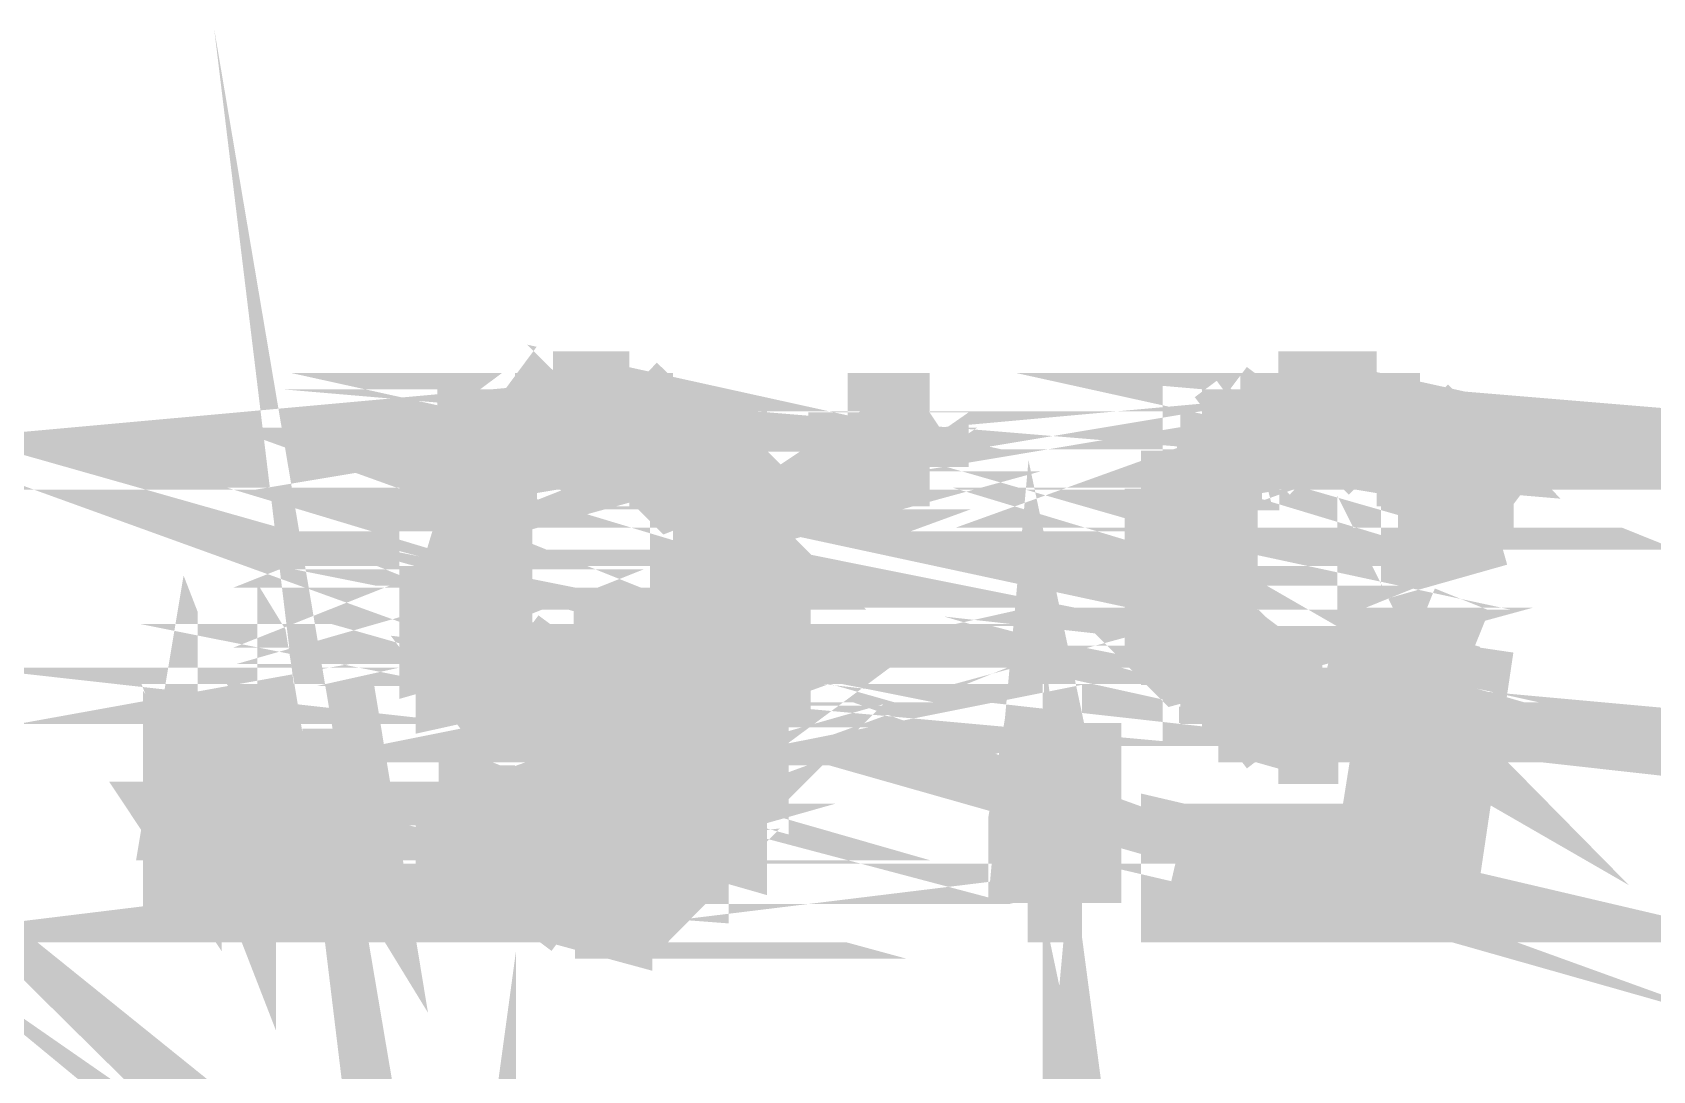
# Model space of a CAD drawing. Header units: inches. Extents: x -524 to 1067, y -71 to 1110.
# Drawn here: x 413.22 to 432.35, y 119.32 to 131.58 of the extents above; entities that cross this region are included whole.
import ezdxf

# ---------------------------------------------------------------- set-up
doc = ezdxf.new("R2010")
doc.units = ezdxf.units.IN
doc.header["$MEASUREMENT"] = 0
doc.layers.add('H', color=7, linetype='Continuous')
doc.layers.add('P', color=7, linetype='Continuous')

msp = doc.modelspace()

# ---------------------------------------------------------------- hatches: boundary and pattern name
at = {"layer": 'H', "linetype": 'Continuous'}
for points in [[(419.176, 127.09), (419.431, 127.346), (420.333, 127.346), (420.592, 127.09), (419.176, 127.09)], [(427.027, 126.638), (427.027, 126.831), (427.286, 126.831), (427.545, 127.09), (427.735, 127.09), (427.994, 127.346), (429.155, 127.346), (429.155, 127.09), (429.604, 127.09), (430.052, 126.638), (427.027, 126.638)], [(418.464, 126.638), (418.464, 126.831), (418.723, 126.831), (418.917, 127.09), (420.782, 127.09), (421.234, 126.638), (418.464, 126.638)], [(422.91, 126.382), (422.91, 127.09), (423.811, 127.09), (423.811, 126.382), (422.91, 126.382)], [(418.274, 126.382), (418.274, 126.638), (419.431, 126.638), (419.176, 126.382), (418.274, 126.382)], [(420.333, 126.382), (420.333, 126.638), (421.494, 126.638), (421.494, 126.382), (420.333, 126.382)], [(426.837, 126.123), (426.837, 126.382), (427.994, 126.638), (427.735, 126.382), (426.837, 126.123)], [(426.837, 126.382), (426.837, 126.638), (427.994, 126.638), (426.837, 126.382)], [(430.312, 126.123), (429.344, 126.382), (429.155, 126.382), (428.895, 126.638), (430.052, 126.382), (430.312, 126.382), (430.312, 126.123)], [(430.052, 126.382), (428.895, 126.638), (430.052, 126.638), (430.052, 126.382)], [(418.015, 125.93), (418.015, 126.123), (418.274, 126.123), (418.274, 126.382), (418.917, 126.123), (418.015, 125.93)], [(418.917, 126.123), (418.274, 126.382), (418.917, 126.382), (418.917, 126.123)], [(420.782, 126.123), (420.592, 126.382), (421.494, 126.382), (421.494, 126.123), (421.749, 125.93), (420.782, 126.123)], [(426.837, 126.123), (427.545, 126.317), (427.735, 126.382), (427.545, 126.317), (427.545, 125.93), (427.286, 125.93), (427.286, 125.222), (426.578, 125.222), (426.578, 126.123), (426.837, 126.123)], [(429.604, 125.481), (429.604, 126.123), (429.344, 126.123), (429.344, 126.382), (430.312, 126.123), (430.312, 125.93), (430.505, 125.671), (429.604, 125.481)], [(418.015, 125.222), (418.015, 125.93), (418.917, 126.123), (418.723, 125.93), (418.723, 124.963), (418.015, 125.222)], [(420.782, 125.93), (420.782, 126.123), (421.749, 125.93), (420.782, 125.93)], [(421.749, 125.481), (421.041, 125.671), (421.749, 125.93), (421.749, 125.481)], [(421.041, 125.671), (421.041, 125.93), (421.749, 125.93), (421.041, 125.671)], [(421.041, 125.481), (421.041, 125.671), (421.749, 125.481), (421.041, 125.481)], [(421.041, 124.773), (421.041, 125.481), (421.749, 125.481), (421.943, 125.222), (421.943, 124.514), (421.041, 124.773)], [(418.015, 124.32), (418.015, 125.222), (418.723, 124.963), (418.723, 124.514), (418.917, 124.514), (418.917, 124.32), (418.015, 124.32)], [(426.578, 124.32), (426.578, 124.963), (426.384, 124.963), (426.384, 125.222), (427.286, 124.963), (427.286, 124.514), (426.578, 124.32)], [(427.286, 124.963), (426.384, 125.222), (427.286, 125.222), (427.286, 124.963)], [(420.782, 124.32), (420.782, 124.514), (421.041, 124.773), (421.943, 124.514), (421.943, 124.065), (420.782, 124.32)], [(426.578, 124.32), (427.286, 124.514), (427.545, 124.32), (426.578, 124.32)], [(429.863, 121.294), (429.344, 123.612), (429.344, 124.32), (429.604, 124.32), (429.604, 124.514), (430.312, 124.32), (429.863, 121.294)], [(418.274, 124.065), (418.274, 124.32), (418.917, 124.32), (419.176, 124.065), (418.274, 124.065)], [(420.592, 124.065), (420.592, 124.32), (420.782, 124.32), (421.943, 124.065), (420.592, 124.065)], [(426.837, 124.065), (426.578, 124.32), (427.545, 124.32), (426.837, 124.065)], [(426.837, 124.065), (427.545, 124.32), (427.735, 124.065), (426.837, 124.065)], [(418.274, 123.806), (419.431, 124.065), (419.625, 124.065), (419.625, 123.806), (418.274, 123.806)], [(418.274, 123.806), (418.274, 124.065), (419.431, 124.065), (418.274, 123.806)], [(420.074, 123.806), (420.074, 124.065), (420.333, 124.065), (421.041, 123.806), (420.074, 123.806)], [(421.041, 123.806), (420.333, 124.065), (421.234, 124.065), (421.041, 123.806)], [(421.234, 123.806), (421.234, 124.065), (421.943, 124.065), (421.943, 123.612), (421.749, 123.353), (421.749, 122.711), (421.041, 122.904), (421.041, 123.612), (421.234, 123.806)], [(426.837, 123.806), (426.837, 124.065), (427.735, 124.065), (427.994, 123.806), (426.837, 123.806)], [(429.344, 123.612), (428.895, 123.806), (429.155, 123.806), (429.155, 124.065), (429.344, 123.612)], [(429.344, 123.612), (429.155, 124.065), (429.344, 124.065), (429.344, 123.612)], [(418.917, 123.353), (418.464, 123.806), (421.041, 123.806), (420.782, 123.612), (420.592, 123.612), (418.917, 123.353)], [(427.027, 123.612), (427.027, 123.806), (428.447, 123.806), (429.344, 123.612), (427.027, 123.612)], [(429.344, 123.612), (428.447, 123.806), (428.895, 123.806), (429.344, 123.612)], [(418.917, 123.353), (420.592, 123.612), (420.592, 123.353), (418.917, 123.353)], [(427.994, 123.163), (427.735, 123.353), (427.286, 123.353), (427.286, 123.612), (429.344, 123.612), (429.344, 123.353), (428.895, 123.353), (428.702, 123.163), (427.994, 123.163)], [(429.863, 121.294), (429.155, 122.003), (429.344, 123.612), (429.863, 121.294)], [(414.99, 121.294), (414.99, 122.196), (415.249, 123.353), (415.698, 123.353), (415.698, 121.294), (414.99, 121.294)], [(416.406, 121.294), (416.406, 123.353), (416.858, 123.353), (417.114, 122.196), (417.114, 121.294), (416.406, 121.294)], [(424.968, 121.294), (424.968, 122.196), (425.227, 123.353), (425.676, 123.353), (425.676, 121.294), (424.968, 121.294)], [(421.041, 122.711), (421.041, 122.904), (421.749, 122.711), (421.041, 122.711)], [(418.274, 122.196), (418.015, 122.455), (418.015, 122.711), (418.723, 122.455), (418.917, 122.455), (418.274, 122.196)], [(418.723, 122.455), (418.015, 122.711), (418.723, 122.711), (418.723, 122.455)], [(420.592, 122.003), (420.592, 122.196), (420.782, 122.196), (420.782, 122.455), (421.749, 122.711), (421.494, 122.455), (421.494, 122.003), (420.592, 122.003)], [(420.782, 122.455), (420.782, 122.711), (421.749, 122.711), (420.782, 122.455)], [(418.274, 122.003), (418.274, 122.196), (418.917, 122.455), (418.917, 122.003), (418.274, 122.003)], [(418.464, 121.747), (418.274, 122.003), (419.431, 122.003), (419.431, 121.747), (418.464, 121.747)], [(420.074, 121.747), (420.333, 122.003), (421.234, 122.003), (421.234, 121.747), (420.074, 121.747)], [(426.837, 121.294), (426.837, 122.003), (429.863, 121.294), (426.837, 121.294)], [(429.863, 121.294), (426.837, 122.003), (429.155, 122.003), (429.863, 121.294)], [(418.723, 121.294), (418.723, 121.554), (418.464, 121.554), (418.464, 121.747), (421.041, 121.747), (421.041, 121.554), (420.782, 121.554), (420.592, 121.294), (420.074, 121.294), (420.074, 121.035), (419.625, 121.035), (419.431, 121.294), (418.723, 121.294)]]:
    msp.add_hatch(color=256, dxfattribs=at).paths.add_polyline_path(points)

# ---------------------------------------------------------------- linework, layer by layer
at = {"layer": 'P', "const_width": 0.927}
for points in [[(417.501, 116.21), (418.209, 112.024), (417.756, 115.758)], [(411.964, 121.294), (409.387, 123.419), (409.646, 123.163)], [(409.646, 122.904), (411.964, 121.294), (409.646, 123.163), (409.646, 122.904)], [(419.366, 127.346), (420.526, 127.09), (419.176, 127.09), (419.366, 127.346)], [(419.366, 127.346), (420.526, 127.09), (420.267, 127.346)], [(419.625, 127.346), (420.074, 127.346), (419.366, 127.346), (419.625, 127.346)], [(420.074, 127.346), (419.366, 127.346), (420.267, 127.346)], [(419.366, 127.346), (420.267, 127.346)], [(420.267, 127.346), (419.366, 127.346), (419.366, 127.346), (420.267, 127.346)], [(419.818, 127.346), (419.818, 127.346), (419.818, 127.346), (419.625, 127.346)], [(419.625, 127.346), (419.818, 127.346), (420.074, 127.346)], [(420.074, 127.346), (419.818, 127.346)], [(420.267, 127.346), (420.074, 127.346)], [(427.928, 127.346), (429.089, 127.09), (427.735, 127.09)], [(427.735, 127.09), (427.928, 127.346)], [(428.187, 127.346), (429.089, 127.346), (427.928, 127.346)], [(427.928, 127.346), (428.187, 127.346)], [(429.089, 127.346), (427.928, 127.346)], [(427.928, 127.346), (429.089, 127.09), (429.089, 127.346)], [(428.895, 127.346), (428.187, 127.346)], [(428.187, 127.346), (428.447, 127.346)], [(428.895, 127.346), (428.187, 127.346), (429.089, 127.346)], [(428.447, 127.346), (428.636, 127.346)], [(428.636, 127.346), (428.447, 127.346), (428.447, 127.346), (428.447, 127.346)], [(428.447, 127.346), (428.895, 127.346)], [(428.636, 127.346), (428.895, 127.346)], [(428.895, 127.346), (428.636, 127.346)], [(429.089, 127.346), (428.895, 127.346)], [(420.975, 126.897), (418.658, 126.897), (420.782, 127.09)], [(418.658, 126.897), (420.782, 127.09)], [(420.782, 127.09), (418.917, 127.09), (418.658, 126.897)], [(420.782, 127.09), (418.917, 127.09)], [(418.917, 127.09), (418.917, 127.09), (420.782, 127.09)], [(418.917, 127.09), (420.782, 127.09)], [(420.782, 127.09), (418.917, 127.09)], [(418.917, 127.09), (420.782, 127.09), (420.782, 127.09)], [(420.782, 127.09), (418.917, 127.09)], [(419.176, 127.09), (420.526, 127.09), (418.917, 127.09)], [(418.917, 127.09), (419.176, 127.09)], [(420.526, 127.09), (418.917, 127.09)], [(418.917, 127.09), (420.782, 127.09)], [(427.479, 127.09), (429.797, 126.897), (427.22, 126.897)], [(420.526, 127.09), (419.176, 127.09)], [(419.176, 127.09), (420.526, 127.09)], [(420.526, 127.09), (420.526, 127.09)], [(420.782, 127.09), (420.526, 127.09)], [(420.782, 127.09), (420.975, 126.897)], [(423.811, 127.09), (422.844, 126.444), (423.811, 126.444)], [(423.811, 127.09), (422.844, 126.444)], [(422.844, 126.444), (422.844, 127.09)], [(422.844, 127.09), (423.811, 127.09)], [(423.811, 127.09), (423.811, 126.444), (423.811, 127.09)], [(423.811, 127.09), (423.811, 127.09)], [(423.811, 126.444), (423.811, 127.09)], [(427.22, 126.897), (427.479, 127.09)], [(429.604, 127.09), (427.479, 127.09)], [(427.479, 127.09), (427.735, 127.09)], [(429.604, 127.09), (427.479, 127.09)], [(427.479, 127.09), (429.604, 127.09), (429.604, 127.09), (427.479, 127.09)], [(429.604, 127.09), (427.479, 127.09)], [(427.479, 127.09), (427.479, 127.09)], [(429.604, 127.09), (427.479, 127.09)], [(427.479, 127.09), (429.797, 126.897)], [(429.089, 127.09), (427.735, 127.09)], [(427.735, 127.09), (429.344, 127.09)], [(427.735, 127.09), (429.344, 127.09)], [(429.344, 127.09), (427.735, 127.09)], [(427.735, 127.09), (427.735, 127.09)], [(429.344, 127.09), (427.735, 127.09)], [(427.735, 127.09), (429.604, 127.09)], [(427.735, 127.09), (429.604, 127.09)], [(429.344, 127.09), (429.089, 127.09)], [(429.604, 127.09), (429.344, 127.09)], [(429.797, 126.897), (429.604, 127.09)], [(421.234, 126.638), (418.464, 126.638), (420.975, 126.897), (421.234, 126.638)], [(418.464, 126.638), (420.975, 126.897), (418.464, 126.897), (418.464, 126.638)], [(429.797, 126.897), (427.027, 126.897), (430.052, 126.638), (429.797, 126.897)], [(418.209, 126.444), (419.366, 126.638), (419.176, 126.444)], [(420.975, 126.897), (418.464, 126.897), (420.975, 126.897), (420.975, 126.897), (418.464, 126.897)], [(420.975, 126.897), (418.658, 126.897), (418.464, 126.897)], [(427.027, 126.897), (430.052, 126.638), (427.027, 126.638), (427.027, 126.897)], [(429.797, 126.897), (427.027, 126.897), (427.22, 126.897)], [(429.797, 126.897), (427.22, 126.897), (429.797, 126.897), (429.797, 126.897), (427.22, 126.897)], [(420.267, 126.638), (421.428, 126.638), (420.267, 126.444)], [(418.209, 126.444), (419.366, 126.638)], [(419.366, 126.638), (418.209, 126.638)], [(418.209, 126.638), (418.209, 126.444)], [(419.366, 126.638), (418.209, 126.638)], [(418.209, 126.638), (419.366, 126.638)], [(418.209, 126.638), (419.366, 126.638), (419.625, 126.638), (418.209, 126.638)], [(419.625, 126.638), (418.209, 126.638), (419.818, 126.638)], [(418.209, 126.638), (419.818, 126.638)], [(419.818, 126.638), (418.464, 126.638), (418.209, 126.638)], [(419.818, 126.638), (421.234, 126.638), (418.464, 126.638)], [(418.464, 126.638), (419.818, 126.638)], [(419.366, 126.638), (419.366, 126.638)], [(419.818, 126.638), (419.625, 126.638)], [(419.818, 126.638), (421.234, 126.638)], [(421.234, 126.638), (419.818, 126.638)], [(419.818, 126.638), (421.234, 126.638), (420.074, 126.638), (419.818, 126.638)], [(421.234, 126.638), (420.074, 126.638)], [(420.074, 126.638), (421.234, 126.638)], [(420.074, 126.638), (421.234, 126.638)], [(421.234, 126.638), (420.267, 126.638), (420.074, 126.638)], [(421.234, 126.638), (420.267, 126.638)], [(420.267, 126.638), (421.428, 126.638)], [(420.267, 126.444), (420.267, 126.638)], [(421.428, 126.638), (420.267, 126.444)], [(420.267, 126.444), (421.428, 126.444), (421.428, 126.638)], [(421.234, 126.638), (421.234, 126.638)], [(421.428, 126.638), (421.234, 126.638)], [(426.771, 126.638), (427.928, 126.638), (426.771, 126.444)], [(426.771, 126.444), (427.928, 126.638)], [(426.771, 126.444), (426.771, 126.638)], [(430.052, 126.638), (428.447, 126.638), (427.027, 126.638)], [(427.027, 126.638), (430.052, 126.638)], [(427.027, 126.638), (427.928, 126.638)], [(427.928, 126.638), (427.027, 126.638)], [(428.447, 126.638), (427.027, 126.638)], [(427.027, 126.638), (428.447, 126.638)], [(428.187, 126.638), (427.027, 126.638)], [(427.027, 126.638), (427.928, 126.638), (428.187, 126.638)], [(427.027, 126.638), (427.928, 126.638)], [(427.928, 126.638), (427.928, 126.638), (427.027, 126.638)], [(428.447, 126.638), (427.027, 126.638)], [(427.027, 126.638), (428.447, 126.638)], [(428.447, 126.638), (427.027, 126.638), (427.027, 126.638)], [(427.027, 126.638), (428.447, 126.638)], [(427.928, 126.638), (427.735, 126.444)], [(430.052, 126.638), (428.447, 126.638)], [(428.447, 126.638), (428.636, 126.638)], [(428.447, 126.638), (430.052, 126.638)], [(430.052, 126.638), (428.447, 126.638)], [(428.447, 126.638), (430.052, 126.638)], [(430.052, 126.638), (430.052, 126.638), (428.447, 126.638)], [(428.636, 126.638), (430.052, 126.638)], [(430.052, 126.638), (428.636, 126.638)], [(428.636, 126.638), (430.052, 126.638)], [(428.895, 126.638), (429.089, 126.444)], [(430.052, 126.444), (428.895, 126.638)], [(428.895, 126.638), (430.052, 126.638)], [(430.052, 126.638), (428.895, 126.638), (428.895, 126.638), (430.052, 126.638)], [(428.895, 126.638), (430.052, 126.444), (430.052, 126.638)], [(418.917, 126.444), (418.209, 126.444), (418.917, 126.189)], [(418.209, 126.444), (418.917, 126.189), (418.209, 126.444)], [(419.176, 126.444), (418.209, 126.444), (419.176, 126.444)], [(419.176, 126.444), (418.209, 126.444), (419.176, 126.444), (418.209, 126.444), (418.209, 126.444), (419.176, 126.444)], [(419.176, 126.444), (418.209, 126.444)], [(421.428, 126.444), (420.782, 126.189), (421.428, 126.189), (421.428, 126.444)], [(418.917, 126.189), (418.917, 126.444)], [(420.267, 126.444), (421.428, 126.444), (420.267, 126.444)], [(420.526, 126.444), (421.428, 126.444), (420.526, 126.444), (420.526, 126.444), (421.428, 126.444), (420.526, 126.444)], [(421.428, 126.444), (421.428, 126.444), (420.526, 126.444)], [(421.428, 126.444), (420.782, 126.189), (420.526, 126.444)], [(427.479, 126.444), (426.771, 126.189), (427.479, 126.189)], [(427.735, 126.444), (426.771, 126.189), (427.735, 126.444)], [(427.735, 126.444), (426.771, 126.444)], [(427.735, 126.444), (426.771, 126.444), (427.735, 126.444), (427.735, 126.444), (426.771, 126.444)], [(427.735, 126.444), (426.771, 126.189), (426.771, 126.444)], [(427.479, 126.189), (427.479, 126.444)], [(429.089, 126.444), (430.052, 126.444)], [(429.089, 126.444), (430.052, 126.444), (429.344, 126.444), (429.089, 126.444)], [(429.344, 126.444), (430.246, 126.189), (429.344, 126.444)], [(430.052, 126.444), (429.344, 126.444), (430.246, 126.444), (430.052, 126.444)], [(429.344, 126.444), (430.246, 126.444), (429.344, 126.444), (429.344, 126.444), (430.246, 126.444)], [(429.344, 126.444), (430.246, 126.189), (430.246, 126.444)], [(418.917, 126.189), (418.658, 125.93), (418.015, 125.93)], [(418.015, 125.93), (418.917, 126.189)], [(418.209, 126.189), (418.917, 126.189), (418.015, 126.189), (418.209, 126.189)], [(418.917, 126.189), (418.015, 126.189)], [(418.015, 126.189), (418.917, 126.189)], [(418.015, 126.189), (418.917, 126.189)], [(418.917, 126.189), (418.015, 125.93)], [(418.015, 125.93), (418.015, 126.189)], [(418.917, 126.189), (418.917, 126.189)], [(420.782, 126.189), (421.683, 125.93), (420.782, 126.189)], [(420.782, 126.189), (421.428, 126.189)], [(421.428, 126.189), (420.782, 126.189)], [(420.782, 126.189), (420.782, 126.189)], [(421.428, 126.189), (420.782, 126.189)], [(420.782, 126.189), (421.683, 125.93)], [(421.683, 125.93), (421.428, 126.189)], [(427.479, 126.189), (426.578, 126.189), (427.479, 125.93)], [(426.771, 126.189), (427.479, 126.189), (426.578, 126.189), (426.771, 126.189)], [(426.578, 126.189), (427.479, 125.93)], [(427.479, 125.93), (426.578, 125.93), (426.578, 126.189)], [(427.479, 125.93), (427.479, 126.189)], [(430.246, 126.189), (429.604, 126.189), (430.246, 125.93)], [(429.604, 126.189), (430.246, 125.93), (429.604, 125.93)], [(429.344, 126.189), (430.246, 126.189), (429.604, 126.189)], [(429.604, 126.189), (429.344, 126.189)], [(429.604, 125.93), (429.604, 126.189)], [(430.246, 125.93), (430.246, 126.189)], [(425.611, 121.294), (425.162, 123.419), (424.968, 121.294)], [(418.015, 125.93), (418.658, 125.736), (418.015, 125.736)], [(418.658, 125.93), (418.015, 125.93)], [(418.015, 125.93), (418.658, 125.736)], [(418.015, 125.736), (418.015, 125.93)], [(418.658, 125.736), (418.658, 125.93)], [(420.975, 125.93), (421.683, 125.93), (420.975, 125.736)], [(420.782, 125.93), (421.683, 125.93)], [(421.683, 125.93), (420.782, 125.93)], [(420.782, 125.93), (421.683, 125.93), (421.683, 125.93)], [(421.683, 125.93), (420.782, 125.93)], [(421.683, 125.93), (420.975, 125.736), (421.683, 125.93)], [(420.975, 125.736), (420.975, 125.93)], [(426.578, 125.93), (427.22, 125.736), (426.578, 125.736)], [(427.479, 125.93), (426.578, 125.93)], [(426.578, 125.93), (427.22, 125.93), (427.479, 125.93)], [(426.578, 125.93), (427.22, 125.93)], [(427.22, 125.93), (426.578, 125.93)], [(426.578, 125.93), (426.578, 125.93)], [(427.22, 125.93), (426.578, 125.93)], [(426.578, 125.93), (427.22, 125.736), (427.22, 125.93)], [(426.578, 125.736), (426.578, 125.93)], [(430.246, 125.93), (429.604, 125.93)], [(429.604, 125.93), (430.246, 125.93), (430.246, 125.93), (429.604, 125.93)], [(430.246, 125.93), (429.604, 125.736)], [(429.604, 125.736), (429.604, 125.93)], [(430.246, 125.93), (429.604, 125.736)], [(430.505, 125.736), (430.246, 125.93)], [(418.658, 125.736), (418.015, 125.481), (418.658, 125.481), (418.658, 125.736)], [(418.015, 125.736), (418.658, 125.736), (418.015, 125.481), (418.015, 125.736)], [(418.658, 125.736), (418.015, 125.736)], [(418.015, 125.736), (418.658, 125.736)], [(418.658, 125.736), (418.658, 125.736)], [(420.975, 125.736), (421.683, 125.481), (420.975, 125.736)], [(421.683, 125.736), (420.975, 125.736)], [(420.975, 125.736), (421.683, 125.481), (421.683, 125.736)], [(427.22, 125.736), (426.578, 125.736)], [(426.578, 125.736), (427.22, 125.481), (427.22, 125.736)], [(426.578, 125.736), (427.22, 125.481)], [(426.578, 125.481), (426.578, 125.736)], [(429.089, 123.871), (429.089, 124.127), (429.344, 123.612)], [(429.604, 125.736), (430.505, 125.736)], [(429.604, 125.736), (430.505, 125.736)], [(430.505, 125.736), (429.604, 125.481), (429.604, 125.736)], [(430.505, 125.736), (429.604, 125.481), (430.505, 125.736), (430.505, 125.736)], [(418.015, 125.481), (418.658, 125.222), (418.015, 125.222), (418.015, 125.481)], [(418.015, 125.481), (418.658, 125.481)], [(418.658, 125.481), (418.015, 125.481), (418.015, 125.481), (418.658, 125.481)], [(418.015, 125.481), (418.658, 125.222), (418.658, 125.481)], [(421.683, 125.481), (420.975, 125.222), (421.943, 125.222), (421.683, 125.481)], [(420.975, 125.481), (421.683, 125.481), (420.975, 125.481), (421.683, 125.481), (420.975, 125.222)], [(420.975, 125.222), (420.975, 125.481)], [(420.975, 125.481), (421.683, 125.481), (421.683, 125.481), (420.975, 125.481)], [(427.22, 125.481), (426.578, 125.481)], [(427.22, 125.481), (426.578, 125.481)], [(426.578, 125.481), (427.22, 125.481)], [(426.578, 125.481), (427.22, 125.481)], [(427.22, 125.481), (426.578, 125.222)], [(426.578, 125.222), (426.578, 125.481)], [(427.22, 125.481), (426.578, 125.222)], [(426.578, 125.222), (427.22, 125.222), (427.22, 125.481)], [(427.22, 125.481), (427.22, 125.481)], [(420.975, 125.222), (421.943, 125.028), (420.975, 125.028), (420.975, 125.222)], [(418.015, 125.222), (418.658, 125.028), (418.015, 125.222), (418.658, 125.028)], [(418.015, 125.028), (418.015, 125.222)], [(418.658, 125.222), (418.015, 125.222)], [(418.015, 125.222), (418.658, 125.028), (418.658, 125.222)], [(420.975, 125.222), (421.943, 125.222), (420.975, 125.222), (420.975, 125.222), (421.943, 125.222)], [(420.975, 125.222), (421.943, 125.028), (421.943, 125.222)], [(427.22, 125.222), (426.319, 125.222), (427.22, 125.028)], [(426.319, 125.222), (427.22, 125.028), (426.319, 125.222)], [(427.22, 125.222), (426.319, 125.222)], [(426.319, 125.222), (427.22, 125.222)], [(427.22, 125.222), (426.319, 125.222), (426.578, 125.222)], [(426.578, 125.222), (427.22, 125.222)], [(428.895, 123.871), (429.344, 123.612), (429.089, 123.871)], [(427.22, 125.028), (427.22, 125.222)], [(418.658, 125.028), (418.015, 124.773), (418.658, 124.773), (418.658, 125.028)], [(421.943, 125.028), (420.975, 125.028), (421.943, 124.773)], [(418.658, 125.028), (418.015, 125.028)], [(418.658, 125.028), (418.015, 125.028)], [(418.015, 125.028), (418.658, 125.028)], [(418.015, 125.028), (418.658, 125.028)], [(418.658, 125.028), (418.015, 124.773), (418.015, 125.028)], [(418.658, 125.028), (418.658, 125.028)], [(420.975, 125.028), (421.943, 124.773), (420.975, 124.773)], [(420.975, 124.773), (420.975, 125.028)], [(421.943, 124.773), (421.943, 125.028)], [(427.22, 125.028), (426.578, 125.028), (427.22, 124.773)], [(426.578, 125.028), (427.22, 124.773), (426.578, 124.773)], [(426.319, 125.028), (427.22, 125.028), (426.578, 125.028)], [(426.578, 125.028), (426.319, 125.028)], [(426.578, 124.773), (426.578, 125.028)], [(427.22, 124.773), (427.22, 125.028)], [(414.99, 122.262), (415.632, 122.262), (415.183, 123.419), (414.99, 122.262)], [(421.943, 124.773), (420.975, 124.773), (421.943, 124.579)], [(420.975, 124.773), (421.943, 124.579), (420.975, 124.773), (421.943, 124.579), (420.782, 124.579)], [(418.015, 124.773), (418.658, 124.773), (418.015, 124.773), (418.015, 124.773), (418.658, 124.773)], [(418.015, 124.773), (418.658, 124.579)], [(418.015, 124.773), (418.658, 124.579)], [(418.658, 124.579), (418.015, 124.579), (418.015, 124.773)], [(418.658, 124.579), (418.658, 124.773)], [(420.782, 124.579), (420.975, 124.773)], [(421.943, 124.579), (421.943, 124.773)], [(427.22, 124.773), (426.578, 124.773), (427.22, 124.773), (427.22, 124.773), (426.578, 124.773)], [(427.22, 124.773), (426.578, 124.579)], [(426.578, 124.579), (426.578, 124.773)], [(427.22, 124.773), (426.578, 124.579)], [(426.578, 124.579), (427.22, 124.579), (427.22, 124.773)], [(418.015, 124.579), (418.917, 124.579), (418.015, 124.32), (418.015, 124.579)], [(416.34, 122.262), (417.048, 122.262), (416.34, 123.419), (416.34, 122.262)], [(421.943, 124.579), (420.782, 124.32), (421.943, 124.32), (421.943, 124.579)], [(418.658, 124.579), (418.015, 124.579), (418.917, 124.579), (418.658, 124.579)], [(418.917, 124.579), (418.015, 124.32)], [(418.015, 124.32), (418.917, 124.32), (418.917, 124.579)], [(421.943, 124.579), (420.782, 124.579), (421.943, 124.579), (421.943, 124.579), (420.782, 124.579)], [(421.943, 124.579), (420.782, 124.32), (420.782, 124.579)], [(427.22, 124.579), (427.479, 124.32), (426.578, 124.32), (427.22, 124.579)], [(426.578, 124.579), (427.22, 124.579), (426.578, 124.32)], [(426.578, 124.32), (426.578, 124.579)], [(430.246, 124.32), (429.604, 124.579)], [(429.604, 124.579), (429.604, 124.32)], [(418.209, 124.32), (419.176, 124.127), (418.209, 124.127)], [(418.015, 124.32), (418.917, 124.32), (418.209, 124.32)], [(418.209, 124.32), (418.015, 124.32)], [(418.917, 124.32), (418.209, 124.32)], [(418.209, 124.32), (418.917, 124.32)], [(418.917, 124.32), (418.209, 124.32)], [(418.209, 124.32), (419.176, 124.127)], [(418.209, 124.127), (418.209, 124.32)], [(419.176, 124.127), (418.917, 124.32)], [(420.975, 123.871), (420.074, 124.127), (420.074, 123.871)], [(420.526, 124.32), (421.943, 124.127)], [(421.943, 124.127), (420.526, 124.127), (420.526, 124.32)], [(420.782, 124.32), (421.943, 124.127), (420.782, 124.32)], [(420.782, 124.32), (421.943, 124.32)], [(421.943, 124.32), (420.782, 124.32), (420.782, 124.32), (421.943, 124.32)], [(420.782, 124.32), (421.943, 124.127)], [(421.943, 124.127), (421.943, 124.32)], [(426.578, 124.32), (427.479, 124.32), (426.771, 124.127), (426.578, 124.32)], [(427.479, 124.32), (426.578, 124.32)], [(426.578, 124.32), (427.479, 124.32)], [(427.479, 124.32), (426.578, 124.32)], [(426.578, 124.32), (427.479, 124.32)], [(427.479, 124.32), (426.578, 124.32), (426.578, 124.32)], [(426.578, 124.32), (427.479, 124.32)], [(426.771, 124.127), (427.479, 124.32)], [(427.479, 124.32), (427.735, 124.127)], [(427.479, 124.32), (427.479, 124.32)], [(429.344, 123.612), (429.344, 124.32)], [(429.344, 124.32), (429.344, 124.127)], [(429.344, 123.612), (429.344, 124.32)], [(429.344, 124.32), (429.797, 121.294)], [(429.344, 124.32), (429.797, 121.294)], [(429.604, 124.32), (429.344, 124.32)], [(429.797, 121.294), (429.604, 124.32), (430.246, 124.32)], [(429.797, 121.294), (429.604, 124.32)], [(429.604, 124.32), (430.246, 124.32)], [(430.246, 124.32), (429.797, 121.294)], [(419.625, 123.871), (418.209, 123.871), (419.625, 124.127)], [(420.975, 123.871), (420.074, 124.127), (420.267, 124.127), (420.975, 123.871)], [(421.234, 124.127), (420.267, 124.127), (420.975, 123.871), (421.234, 124.127)], [(418.209, 123.871), (419.625, 124.127)], [(419.366, 124.127), (418.209, 123.871)], [(419.176, 124.127), (418.209, 124.127), (419.176, 124.127), (418.209, 124.127), (419.366, 124.127), (419.176, 124.127)], [(418.209, 124.127), (419.366, 124.127)], [(419.366, 124.127), (418.209, 123.871), (418.209, 124.127)], [(419.625, 124.127), (419.366, 124.127)], [(419.625, 124.127), (419.625, 123.871)], [(421.234, 124.127), (421.943, 124.127), (421.234, 124.127), (421.943, 124.127), (421.234, 123.871), (421.234, 124.127)], [(420.526, 124.127), (421.234, 124.127), (420.267, 124.127)], [(420.267, 124.127), (420.526, 124.127)], [(420.526, 124.127), (421.234, 124.127), (421.943, 124.127), (420.526, 124.127)], [(421.943, 124.127), (421.234, 123.871)], [(421.234, 123.871), (421.943, 123.871), (421.943, 124.127)], [(421.234, 124.127), (421.943, 124.127), (421.943, 124.127), (421.234, 124.127)], [(427.928, 123.871), (426.771, 124.127), (427.735, 124.127)], [(427.928, 123.871), (426.771, 124.127)], [(426.771, 124.127), (426.771, 123.871)], [(426.771, 124.127), (427.735, 124.127)], [(427.735, 124.127), (427.735, 124.127), (426.771, 124.127)], [(427.735, 124.127), (426.771, 124.127)], [(427.735, 124.127), (426.771, 124.127), (426.771, 124.127)], [(426.771, 124.127), (427.735, 124.127)], [(427.735, 124.127), (427.928, 123.871)], [(429.089, 124.127), (429.344, 123.612), (429.089, 124.127), (429.089, 124.127)], [(429.344, 124.127), (429.344, 123.612), (429.344, 124.127)], [(429.344, 124.127), (429.344, 123.612)], [(427.027, 123.612), (429.344, 123.612), (427.027, 123.871), (427.027, 123.612)], [(425.611, 115.309), (425.611, 117.367), (426.319, 112.024)], [(418.464, 123.871), (420.782, 123.612), (418.658, 123.612), (418.464, 123.871)], [(419.625, 123.871), (418.209, 123.871)], [(418.209, 123.871), (418.464, 123.871)], [(419.818, 123.871), (418.464, 123.871), (419.625, 123.871)], [(418.464, 123.871), (419.625, 123.871)], [(419.818, 123.871), (418.464, 123.871)], [(418.464, 123.871), (420.975, 123.871)], [(418.464, 123.871), (420.975, 123.871)], [(420.975, 123.871), (418.464, 123.871), (418.464, 123.871), (420.975, 123.871)], [(418.464, 123.871), (420.782, 123.612), (420.975, 123.871)], [(429.344, 123.612), (427.027, 123.871), (428.447, 123.871), (429.344, 123.612)], [(419.625, 123.871), (419.818, 123.871)], [(420.975, 123.871), (419.818, 123.871)], [(419.818, 123.871), (420.975, 123.871), (420.975, 123.871), (419.818, 123.871)], [(420.074, 123.871), (420.975, 123.871)], [(420.975, 123.871), (420.074, 123.871)], [(420.074, 123.871), (420.975, 123.871)], [(421.943, 123.871), (420.975, 123.612)], [(420.975, 123.612), (421.234, 123.871)], [(421.943, 123.871), (420.975, 123.612)], [(421.234, 123.871), (421.943, 123.871)], [(421.943, 123.612), (421.943, 123.871)], [(428.187, 123.871), (426.771, 123.871), (428.187, 123.871), (426.771, 123.871), (428.447, 123.871), (428.187, 123.871)], [(426.771, 123.871), (428.447, 123.871), (427.027, 123.871), (426.771, 123.871)], [(428.187, 123.871), (426.771, 123.871), (427.928, 123.871), (428.187, 123.871)], [(426.771, 123.871), (427.928, 123.871)], [(428.447, 123.871), (427.027, 123.871), (428.447, 123.871), (428.447, 123.871)], [(428.447, 123.871), (429.344, 123.612)], [(428.636, 123.871), (428.447, 123.871)], [(429.344, 123.612), (428.636, 123.871)], [(429.344, 123.612), (428.636, 123.871)], [(428.636, 123.871), (428.895, 123.871)], [(428.895, 123.871), (429.344, 123.612)], [(429.089, 123.871), (428.895, 123.871)], [(429.344, 123.612), (429.089, 123.871)], [(429.797, 101.852), (428.187, 99.279), (429.797, 102.045), (429.797, 101.852)], [(421.943, 123.612), (420.975, 123.419), (421.683, 123.419), (421.943, 123.612)], [(420.782, 123.612), (418.658, 123.612)], [(418.658, 123.612), (420.782, 123.612), (420.782, 123.612), (418.658, 123.612)], [(420.782, 123.612), (418.658, 123.612)], [(418.658, 123.612), (418.658, 123.612)], [(420.782, 123.612), (418.658, 123.612)], [(418.658, 123.612), (420.526, 123.612), (420.782, 123.612)], [(418.658, 123.612), (420.526, 123.612)], [(418.917, 123.419), (418.658, 123.612)], [(420.526, 123.612), (418.917, 123.419), (420.526, 123.612)], [(420.526, 123.612), (418.917, 123.419)], [(427.22, 123.419), (429.344, 123.419), (427.22, 123.612)], [(420.975, 123.612), (421.943, 123.612)], [(420.975, 123.612), (421.943, 123.612)], [(421.943, 123.612), (420.975, 123.419)], [(420.975, 123.419), (420.975, 123.612)], [(429.344, 123.612), (427.027, 123.612)], [(427.027, 123.612), (427.22, 123.612)], [(427.22, 123.612), (427.22, 123.419)], [(429.344, 123.419), (427.22, 123.612)], [(427.22, 123.612), (429.344, 123.612)], [(427.22, 123.612), (429.344, 123.612)], [(429.344, 123.612), (429.089, 122.003), (429.797, 121.294)], [(429.344, 123.612), (429.344, 123.419)], [(429.797, 121.294), (429.344, 123.612)], [(429.797, 121.294), (429.344, 123.612)], [(415.632, 122.262), (415.183, 123.419), (415.632, 123.419), (415.632, 122.262)], [(414.99, 121.294), (415.632, 121.294), (414.99, 122.262), (414.99, 121.294)], [(417.048, 122.262), (416.34, 123.419), (416.858, 123.419), (417.048, 122.262)], [(421.683, 123.419), (420.975, 123.163), (421.683, 123.163), (421.683, 123.419)], [(420.526, 123.419), (418.917, 123.419)], [(418.917, 123.419), (420.267, 123.419), (420.526, 123.419)], [(418.917, 123.419), (420.267, 123.419)], [(420.267, 123.419), (419.176, 123.419), (418.917, 123.419)], [(420.267, 123.419), (419.176, 123.419)], [(419.176, 123.419), (420.074, 123.419)], [(419.176, 123.419), (420.074, 123.419)], [(420.074, 123.419), (419.176, 123.419), (419.176, 123.419), (420.074, 123.419)], [(419.176, 123.419), (420.074, 123.419)], [(419.176, 123.419), (420.074, 123.419)], [(419.366, 123.419), (419.176, 123.419)], [(420.074, 123.419), (419.366, 123.419)], [(420.074, 123.419), (419.366, 123.419)], [(419.366, 123.419), (419.818, 123.419), (420.074, 123.419)], [(419.366, 123.419), (419.818, 123.419)], [(419.818, 123.419), (419.625, 123.419), (419.366, 123.419)], [(419.818, 123.419), (419.625, 123.419)], [(419.625, 123.419), (419.818, 123.419)], [(419.625, 123.419), (419.625, 123.419), (419.625, 123.419)], [(420.074, 123.419), (420.267, 123.419)], [(420.074, 123.419), (420.074, 123.419)], [(420.975, 123.419), (421.683, 123.419)], [(421.683, 123.419), (420.975, 123.163)], [(420.975, 123.163), (420.975, 123.419)], [(425.162, 123.419), (424.968, 121.294)], [(424.968, 121.294), (424.968, 122.262), (425.162, 123.419)], [(425.611, 121.294), (425.162, 123.419)], [(425.162, 123.419), (425.611, 123.419)], [(425.611, 123.419), (425.611, 122.262), (425.611, 123.419)], [(425.611, 123.419), (425.611, 123.419)], [(425.611, 122.262), (425.611, 123.419), (425.611, 121.294), (425.611, 122.262)], [(425.611, 123.419), (425.611, 121.294)], [(429.089, 123.419), (427.22, 123.419)], [(427.22, 123.419), (427.479, 123.419)], [(429.089, 123.419), (427.22, 123.419)], [(427.22, 123.419), (429.344, 123.419), (429.089, 123.419)], [(428.895, 123.419), (427.479, 123.419), (427.735, 123.419)], [(428.895, 123.419), (427.479, 123.419)], [(427.479, 123.419), (429.089, 123.419)], [(427.479, 123.419), (429.089, 123.419)], [(428.636, 123.163), (427.735, 123.419)], [(427.735, 123.419), (427.928, 123.163)], [(428.636, 123.163), (427.735, 123.419)], [(427.735, 123.419), (428.895, 123.419), (428.636, 123.163)], [(427.735, 123.419), (428.895, 123.419)], [(428.895, 123.419), (427.735, 123.419), (427.735, 123.419), (428.895, 123.419)], [(427.735, 123.419), (428.895, 123.419)], [(427.735, 123.419), (428.895, 123.419)], [(428.895, 123.419), (428.895, 123.419)], [(429.089, 123.419), (428.895, 123.419)], [(421.683, 123.163), (420.975, 122.904), (421.683, 122.904), (421.683, 123.163)], [(420.975, 123.163), (421.683, 123.163)], [(421.683, 123.163), (420.975, 123.163), (420.975, 123.163), (421.683, 123.163)], [(420.975, 123.163), (421.683, 123.163)], [(420.975, 123.163), (421.683, 123.163)], [(421.683, 123.163), (420.975, 122.904)], [(420.975, 122.904), (420.975, 123.163)], [(421.683, 123.163), (421.683, 123.163)], [(428.187, 123.163), (427.928, 123.163)], [(427.928, 123.163), (428.187, 123.163)], [(428.447, 123.163), (427.928, 123.163)], [(427.928, 123.163), (428.636, 123.163)], [(427.928, 123.163), (428.636, 123.163)], [(428.447, 123.163), (428.187, 123.163)], [(428.187, 123.163), (428.447, 123.163)], [(428.447, 123.163), (428.447, 123.163), (428.447, 123.163)], [(428.636, 123.163), (428.447, 123.163)], [(420.975, 122.904), (421.683, 122.711), (420.975, 122.904)], [(420.975, 122.904), (421.683, 122.904), (420.975, 122.904), (420.975, 122.904), (421.683, 122.904)], [(420.975, 122.904), (421.683, 122.711), (421.683, 122.904)], [(409.84, 122.711), (411.964, 121.294), (411.062, 121.294), (409.84, 122.711)], [(421.683, 122.711), (421.428, 122.455), (420.782, 122.455), (421.683, 122.711)], [(418.015, 122.711), (418.658, 122.455), (418.015, 122.711)], [(418.658, 122.711), (418.015, 122.711)], [(418.015, 122.711), (418.658, 122.455), (418.658, 122.711)], [(420.782, 122.711), (421.683, 122.711), (420.782, 122.455)], [(420.782, 122.455), (420.782, 122.711)], [(420.975, 122.711), (421.683, 122.711)], [(421.683, 122.711), (420.975, 122.711)], [(420.975, 122.711), (421.683, 122.711), (421.683, 122.711)], [(421.683, 122.711), (420.975, 122.711)], [(418.015, 122.455), (418.658, 122.455), (418.015, 122.455), (418.015, 122.455), (418.658, 122.455)], [(418.015, 122.455), (418.917, 122.455)], [(418.015, 122.455), (418.917, 122.455)], [(418.917, 122.455), (418.209, 122.262), (418.015, 122.455)], [(418.917, 122.455), (418.209, 122.262), (418.917, 122.455)], [(418.917, 122.455), (418.658, 122.455)], [(421.428, 122.455), (420.782, 122.455)], [(420.782, 122.455), (421.428, 122.262), (421.428, 122.455)], [(420.782, 122.455), (421.428, 122.262)], [(420.782, 122.262), (420.782, 122.455)], [(415.632, 121.294), (414.99, 122.262), (415.632, 122.262)], [(415.632, 122.262), (415.632, 121.294)], [(418.917, 122.262), (418.209, 122.262), (418.917, 122.003)], [(416.34, 121.294), (417.048, 121.294), (416.34, 122.262)], [(416.34, 122.262), (416.34, 121.294)], [(417.048, 121.294), (416.34, 122.262)], [(416.34, 122.262), (417.048, 122.262), (417.048, 121.294)], [(421.428, 122.262), (420.526, 122.262), (421.428, 122.003), (421.428, 122.262)], [(418.209, 122.262), (418.917, 122.003)], [(418.917, 122.003), (418.209, 122.003), (418.209, 122.262)], [(418.917, 122.003), (418.917, 122.262)], [(421.428, 122.262), (420.526, 122.262)], [(420.526, 122.262), (420.782, 122.262)], [(420.526, 122.262), (421.428, 122.003)], [(421.428, 122.003), (420.526, 122.003), (420.526, 122.262)], [(421.428, 122.262), (420.782, 122.262)], [(421.428, 122.262), (420.782, 122.262)], [(420.782, 122.262), (421.428, 122.262)], [(420.782, 122.262), (421.428, 122.262)], [(421.428, 122.262), (421.428, 122.262)], [(419.366, 121.747), (418.464, 121.747), (419.366, 122.003)], [(418.464, 121.747), (419.366, 122.003), (418.209, 122.003)], [(420.267, 122.003), (421.234, 121.747), (420.074, 121.747)], [(418.209, 122.003), (418.464, 121.747)], [(419.366, 122.003), (418.209, 122.003), (419.176, 122.003), (419.366, 122.003)], [(418.209, 122.003), (419.176, 122.003)], [(419.176, 122.003), (418.209, 122.003)], [(418.209, 122.003), (418.209, 122.003)], [(419.176, 122.003), (418.209, 122.003)], [(418.209, 122.003), (418.917, 122.003), (419.176, 122.003)], [(418.209, 122.003), (418.917, 122.003), (418.917, 122.003)], [(418.917, 122.003), (418.209, 122.003)], [(419.366, 122.003), (419.366, 121.747)], [(420.074, 121.747), (420.267, 122.003)], [(420.267, 122.003), (421.234, 122.003)], [(421.234, 122.003), (420.267, 122.003)], [(420.267, 122.003), (420.267, 122.003)], [(421.234, 122.003), (420.267, 122.003)], [(420.267, 122.003), (421.234, 121.747)], [(420.526, 122.003), (421.234, 122.003)], [(421.234, 122.003), (420.526, 122.003)], [(421.428, 122.003), (420.526, 122.003)], [(420.526, 122.003), (421.234, 122.003), (421.428, 122.003)], [(421.234, 121.747), (421.234, 122.003)], [(426.771, 122.003), (429.797, 121.294), (426.771, 121.294), (426.771, 122.003)], [(426.771, 122.003), (429.089, 122.003)], [(429.089, 122.003), (426.771, 122.003), (426.771, 122.003), (429.089, 122.003)], [(426.771, 122.003), (429.797, 121.294)], [(429.797, 121.294), (429.089, 122.003)], [(420.975, 121.747), (418.464, 121.747), (419.818, 121.747)], [(420.975, 121.747), (418.464, 121.747)], [(418.464, 121.747), (420.975, 121.554), (420.975, 121.747)], [(418.464, 121.747), (420.975, 121.554)], [(420.975, 121.554), (418.464, 121.554), (418.464, 121.747)], [(419.625, 121.747), (418.464, 121.747)], [(418.464, 121.747), (419.625, 121.747)], [(419.818, 121.747), (418.464, 121.747), (419.818, 121.747), (419.818, 121.747)], [(419.366, 121.747), (418.464, 121.747)], [(418.464, 121.747), (419.366, 121.747)], [(419.625, 121.747), (418.464, 121.747), (418.464, 121.747)], [(418.464, 121.747), (419.625, 121.747)], [(419.818, 121.747), (420.975, 121.747)], [(420.975, 121.747), (419.818, 121.747), (419.818, 121.747)], [(419.818, 121.747), (420.975, 121.747)], [(420.074, 121.747), (420.975, 121.747)], [(420.975, 121.747), (420.074, 121.747)], [(421.234, 121.747), (420.074, 121.747)], [(420.074, 121.747), (421.234, 121.747)], [(421.234, 121.747), (420.074, 121.747)], [(420.074, 121.747), (420.975, 121.747)], [(420.975, 121.747), (421.234, 121.747)], [(420.782, 121.554), (418.658, 121.294), (420.526, 121.294), (420.782, 121.554)], [(420.975, 121.554), (418.464, 121.554)], [(418.464, 121.554), (420.782, 121.554), (420.975, 121.554)], [(418.464, 121.554), (420.782, 121.554), (418.658, 121.554)], [(418.658, 121.554), (418.464, 121.554)], [(420.782, 121.554), (418.658, 121.554)], [(418.658, 121.554), (420.782, 121.554), (420.782, 121.554), (418.658, 121.554)], [(420.782, 121.554), (418.658, 121.294)], [(418.658, 121.294), (418.658, 121.554)], [(420.074, 121.294), (419.366, 121.294), (420.074, 121.101), (420.074, 121.294)], [(419.366, 121.294), (420.074, 121.101), (419.625, 121.101)], [(418.658, 121.294), (420.526, 121.294)], [(420.526, 121.294), (418.917, 121.294), (418.658, 121.294)], [(420.526, 121.294), (418.917, 121.294)], [(418.917, 121.294), (420.526, 121.294), (420.526, 121.294), (418.917, 121.294)], [(419.176, 121.294), (418.917, 121.294)], [(420.526, 121.294), (419.176, 121.294)], [(420.526, 121.294), (419.176, 121.294), (420.267, 121.294), (420.526, 121.294)], [(419.176, 121.294), (420.267, 121.294)], [(420.267, 121.294), (419.176, 121.294)], [(419.176, 121.294), (419.176, 121.294)], [(420.267, 121.294), (419.176, 121.294)], [(419.176, 121.294), (420.074, 121.294), (420.267, 121.294)], [(419.176, 121.294), (420.074, 121.294), (419.366, 121.294)], [(419.366, 121.294), (419.176, 121.294)], [(419.625, 121.101), (419.366, 121.294)], [(424.968, 121.294), (425.611, 121.294)], [(420.074, 121.101), (419.625, 121.101), (420.074, 121.101)], [(419.818, 121.101), (419.625, 121.101), (419.818, 121.101)], [(418.209, 112.024), (418.464, 113.893), (418.464, 113.633)], [(418.464, 113.44), (418.464, 113.633), (418.209, 112.024)]]:
    msp.add_lwpolyline(points, dxfattribs=at)

doc.saveas('drawing.dxf')
